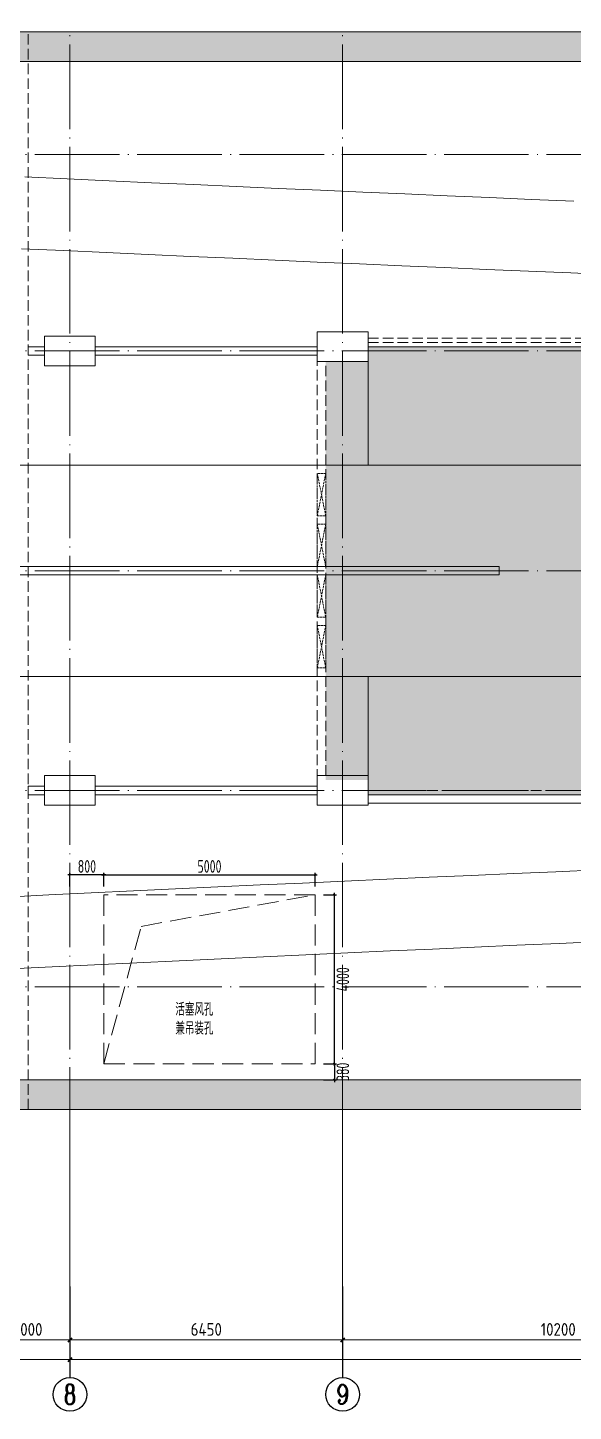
# Model space of a CAD drawing. Extents: x 4 to 13611208, y -605838 to 574722.
# Drawn here: x 13169947 to 13182854, y -28853 to 3890 of the extents above; entities that cross this region are included whole.
import ezdxf
from ezdxf.enums import TextEntityAlignment as Align

# ---------------------------------------------------------------- set-up
doc = ezdxf.new("R2010")
doc.units = 0
doc.header["$LTSCALE"] = 1000
doc.header["$MEASUREMENT"] = 0
doc.linetypes.add('DASH', pattern=[0.35, 0.25, -0.1])
doc.linetypes.add('DOTE', pattern=[2.42, 2, -0.2, 0.02, -0.2])
for name, color, linetype in [('AXIS', 3, 'Continuous'), ('AXIS_TEXT', 7, 'Continuous'), ('SDF-标注', 7, 'Continuous')]:
    doc.layers.add(name, color=color, linetype=linetype)
doc.layers.add('建筑底图', color=8, linetype='Continuous', lineweight=13)
doc.styles.add('67', font='gbenor.shx', dxfattribs={"width": 0.7, "bigfont": 'hztxt.shx'})
doc.styles.add('_TCH_AXIS', font='COMPLEX', dxfattribs={"bigfont": 'GBCBIG'})
doc.styles.add('COMPLEX', font='hztxt_e.shx', dxfattribs={"width": 0.6, "bigfont": 'HZTXT.shx'})
doc.styles.add('DIM_FONT', font='gbenor.shx', dxfattribs={"bigfont": 'gbcbig.shx'})
doc.styles.add('du', font='gbenor.shx', dxfattribs={"width": 0.8, "bigfont": 'hztxt.shx'})
doc.dimstyles.new('67', dxfattribs={"dimscale": 100, "dimtxt": 3, "dimasz": 0.5, "dimexe": 0.5, "dimexo": 2, "dimgap": 0.5, "dimtad": 2, "dimdec": 0, "dimrnd": 5, "dimzin": 0, "dimdsep": 46, "dimtxsty": 'du', "dimblk": 'ARCHTICK', "dimcen": 0, "dimdle": 0.5, "dimclrd": 256, "dimclre": 256, "dimclrt": 256, "dimazin": 0, "dimtfac": 1, "dimtdec": 0, "dimtix": 1, "dimtmove": 2, "dimatfit": 3, "dimfxl": 100, "dimtolj": 1, "dimtzin": 0, "dimlwd": -1, "dimlwe": -1, "dimarcsym": 0})
doc.dimstyles.new('_TCH_ARCH&&100', dxfattribs={"dimtxt": 300, "dimasz": 100, "dimexe": 100, "dimexo": 100, "dimgap": 100, "dimtad": 1, "dimdec": 0, "dimzin": 0, "dimdsep": 46, "dimtxsty": 'DIM_FONT', "dimblk": 'ARCHTICK', "dimcen": 0.09, "dimclrd": 3, "dimclre": 3, "dimclrt": 7, "dimaunit": 1, "dimazin": 2, "dimtfac": 1, "dimtdec": 0, "dimtix": 1, "dimtmove": 2, "dimatfit": 3, "dimfxl": 1, "dimtolj": 1, "dimtzin": 0, "dimlwd": 18, "dimlwe": 18, "dimarcsym": 0})

# ---------------------------------------------------------------- blocks, each defined once
blk = doc.blocks.new('_ArchTick')
at = {"color": 0, "linetype": 'ByBlock', "const_width": 0.4}
blk.add_lwpolyline([(-0.5, -0.5), (0.5, 0.5)], dxfattribs=at)
blk = doc.blocks.new('*D1373')
at = {"layer": 'AXIS', "color": 3, "lineweight": 18}
for p, q in [((13168947, -22465), (13168947, -27264)), ((13170947, -22465), (13170947, -27264)), ((13168947, -27164), (13170947, -27164))]:
    blk.add_line(p, q, dxfattribs=at)
at = {"layer": 'AXIS', "color": 3, "lineweight": 18, "xscale": 100, "yscale": 100, "zscale": 100, "rotation": 180}
blk.add_blockref('_ArchTick', (13168947, -27164), dxfattribs=at)
at = {"layer": 'AXIS', "color": 3, "lineweight": 18, "xscale": 100, "yscale": 100, "zscale": 100}
blk.add_blockref('_ArchTick', (13170947, -27164), dxfattribs=at)
at = {"layer": 'AXIS', "color": 7, "insert": (13169947, -26914), "char_height": 300, "attachment_point": 5, "style": 'DIM_FONT'}
blk.add_mtext('\\A1;2000', dxfattribs=at)
blk = doc.blocks.new('*D1372')
at = {"layer": 'AXIS', "color": 3, "lineweight": 18}
for p, q in [((13170947, -22465), (13170947, -27264)), ((13177397, -22465), (13177397, -27264)), ((13170947, -27164), (13177397, -27164))]:
    blk.add_line(p, q, dxfattribs=at)
at = {"layer": 'AXIS', "color": 3, "lineweight": 18, "xscale": 100, "yscale": 100, "zscale": 100, "rotation": 180}
blk.add_blockref('_ArchTick', (13170947, -27164), dxfattribs=at)
at = {"layer": 'AXIS', "color": 3, "lineweight": 18, "xscale": 100, "yscale": 100, "zscale": 100}
blk.add_blockref('_ArchTick', (13177397, -27164), dxfattribs=at)
at = {"layer": 'AXIS', "color": 7, "insert": (13174172, -26914), "char_height": 300, "attachment_point": 5, "style": 'DIM_FONT'}
blk.add_mtext('\\A1;6450', dxfattribs=at)
blk = doc.blocks.new('*D1363')
at = {"layer": 'AXIS', "color": 3, "lineweight": 18}
for p, q in [((13177397, -22465), (13177397, -27264)), ((13187597, -22465), (13187597, -27264)), ((13177397, -27164), (13187597, -27164))]:
    blk.add_line(p, q, dxfattribs=at)
at = {"layer": 'AXIS', "color": 3, "lineweight": 18, "xscale": 100, "yscale": 100, "zscale": 100, "rotation": 180}
blk.add_blockref('_ArchTick', (13177397, -27164), dxfattribs=at)
at = {"layer": 'AXIS', "color": 3, "lineweight": 18, "xscale": 100, "yscale": 100, "zscale": 100}
blk.add_blockref('_ArchTick', (13187597, -27164), dxfattribs=at)
at = {"layer": 'AXIS', "color": 7, "insert": (13182497, -26914), "char_height": 300, "attachment_point": 5, "style": 'DIM_FONT'}
blk.add_mtext('\\A1;10200', dxfattribs=at)
blk = doc.blocks.new('*D1364')
at = {"layer": 'AXIS', "color": 3, "lineweight": 18}
for p, q in [((13121697, -22465), (13121697, -27729)), ((13170947, -22465), (13170947, -27729)), ((13121697, -27629), (13170947, -27629))]:
    blk.add_line(p, q, dxfattribs=at)
at = {"layer": 'AXIS', "color": 3, "lineweight": 18, "xscale": 100, "yscale": 100, "zscale": 100, "rotation": 180}
blk.add_blockref('_ArchTick', (13121697, -27629), dxfattribs=at)
at = {"layer": 'AXIS', "color": 3, "lineweight": 18, "xscale": 100, "yscale": 100, "zscale": 100}
blk.add_blockref('_ArchTick', (13170947, -27629), dxfattribs=at)
at = {"layer": 'AXIS', "color": 7, "insert": (13146322, -27379), "char_height": 300, "attachment_point": 5, "style": 'DIM_FONT'}
blk.add_mtext('\\A1;49250', dxfattribs=at)
blk = doc.blocks.new('*D1348')
at = {"layer": 'AXIS', "color": 3, "lineweight": 18}
for p, q in [((13170947, -22465), (13170947, -27729)), ((13300397, -22465), (13300397, -27729)), ((13170947, -27629), (13300397, -27629))]:
    blk.add_line(p, q, dxfattribs=at)
at = {"layer": 'AXIS', "color": 3, "lineweight": 18, "xscale": 100, "yscale": 100, "zscale": 100, "rotation": 180}
blk.add_blockref('_ArchTick', (13170947, -27629), dxfattribs=at)
at = {"layer": 'AXIS', "color": 3, "lineweight": 18, "xscale": 100, "yscale": 100, "zscale": 100}
blk.add_blockref('_ArchTick', (13300397, -27629), dxfattribs=at)
at = {"layer": 'AXIS', "color": 7, "insert": (13235672, -27379), "char_height": 300, "attachment_point": 5, "style": 'DIM_FONT'}
blk.add_mtext('\\A1;129450', dxfattribs=at)
blk = doc.blocks.new('_FZH')
blk.add_lwpolyline([(-0.5, -0.5), (0.5, -0.5), (0.5, 0.5), (-0.5, 0.5)], close=True)
blk = doc.blocks.new('_AXISO')
blk.add_circle((0, 0), 0.5)
at = {"layer": 'AXIS_TEXT', "style": 'COMPLEX', "width": 1.041667}
blk.add_attdef('A', text='', height=0.56, dxfattribs=at).set_placement((-0.25, -0.28), (0.25, -0.28), align=Align.FIT)
blk = doc.blocks.new('*D1383')
at = {"layer": 'SDF-标注', "ltscale": 0.5, "transparency": 16777216}
for p, q in [((13171697, -16158), (13176797, -16158)), ((13171747, -16430), (13171747, -16108)), ((13176747, -16430), (13176747, -16108))]:
    blk.add_line(p, q, dxfattribs=at)
at = {"layer": 'SDF-标注', "ltscale": 0.5, "transparency": 16777216, "xscale": 50, "yscale": 50, "zscale": 50, "rotation": 180}
blk.add_blockref('_ArchTick', (13171747, -16158), dxfattribs=at)
at = {"layer": 'SDF-标注', "ltscale": 0.5, "transparency": 16777216, "xscale": 50, "yscale": 50, "zscale": 50}
blk.add_blockref('_ArchTick', (13176747, -16158), dxfattribs=at)
at = {"layer": 'SDF-标注', "ltscale": 0.5, "transparency": 16777216, "insert": (13174247, -15958), "char_height": 300, "attachment_point": 5, "style": 'du'}
blk.add_mtext('\\A1;5000', dxfattribs=at)
blk = doc.blocks.new('*D1384')
at = {"layer": 'SDF-标注', "ltscale": 0.5, "transparency": 16777216}
for p, q in [((13171797, -16158), (13170898, -16158)), ((13170948, -16430), (13170948, -16108)), ((13171747, -16430), (13171747, -16108))]:
    blk.add_line(p, q, dxfattribs=at)
at = {"layer": 'SDF-标注', "ltscale": 0.5, "transparency": 16777216, "xscale": 50, "yscale": 50, "zscale": 50, "rotation": 180}
blk.add_blockref('_ArchTick', (13170948, -16158), dxfattribs=at)
at = {"layer": 'SDF-标注', "ltscale": 0.5, "transparency": 16777216, "xscale": 50, "yscale": 50, "zscale": 50}
blk.add_blockref('_ArchTick', (13171747, -16158), dxfattribs=at)
at = {"layer": 'SDF-标注', "ltscale": 0.5, "transparency": 16777216, "insert": (13171348, -15958), "char_height": 300, "attachment_point": 5, "style": 'du'}
blk.add_mtext('\\A1;800', dxfattribs=at)
blk = doc.blocks.new('*D1385')
at = {"layer": 'SDF-标注', "ltscale": 0.5, "transparency": 16777216}
for p, q in [((13176947, -16630), (13177252, -16630)), ((13177202, -20680), (13177202, -16580)), ((13176947, -20630), (13177252, -20630))]:
    blk.add_line(p, q, dxfattribs=at)
at = {"layer": 'SDF-标注', "ltscale": 0.5, "transparency": 16777216, "xscale": 50, "yscale": 50, "zscale": 50}
for p, rotation in [((13177202, -16630), 90), ((13177202, -20630), 270)]:
    blk.add_blockref('_ArchTick', p, dxfattribs=dict(at, rotation=rotation))
at = {"layer": 'SDF-标注', "ltscale": 0.5, "transparency": 16777216, "insert": (13177402, -18630), "char_height": 300, "attachment_point": 5, "rotation": 90, "style": 'du'}
blk.add_mtext('\\A1;4000', dxfattribs=at)
blk = doc.blocks.new('*D1386')
at = {"layer": 'SDF-标注', "ltscale": 0.5, "transparency": 16777216}
for p, q in [((13177202, -20630), (13177202, -20580)), ((13176947, -20630), (13177252, -20630)), ((13177202, -20630), (13177202, -21010)), ((13176941, -21010), (13177252, -21010)), ((13177202, -21010), (13177202, -21060))]:
    blk.add_line(p, q, dxfattribs=at)
at = {"layer": 'SDF-标注', "ltscale": 0.5, "transparency": 16777216, "xscale": 50, "yscale": 50, "zscale": 50}
for p, rotation in [((13177202, -20630), 270), ((13177202, -21010), 90)]:
    blk.add_blockref('_ArchTick', p, dxfattribs=dict(at, rotation=rotation))
at = {"layer": 'SDF-标注', "ltscale": 0.5, "transparency": 16777216, "insert": (13177402, -20820), "char_height": 300, "attachment_point": 5, "rotation": 90, "style": 'du'}
blk.add_mtext('\\A1;380', dxfattribs=at)

msp = doc.modelspace()

# ---------------------------------------------------------------- hatches: boundary and pattern name
at = {"layer": '建筑底图'}
h = msp.add_hatch(dxfattribs=at)
h.set_pattern_fill('钢筋混凝土', color=8, scale=100, style=0)
h.set_pattern_definition([(45, (793255.26, 9e-08), (-176.7766953, 176.7766953), []), (50, (793255.26, 9e-08), (717.260183, -62.752135), [75, -825]), (355, (793255.26, 9e-08), (-138.751334, 752.192134), [60, -660]), (100.4514, (793315, -5.2), (578.50938, 689.439542), [63.74019, -701.14211]), (46.1842, (793255.26, 200), (1067.24105, -165.519014), [112.5, -1237.5]), (96.6356, (793344.2, 186.2), (934.662706, 974.11787), [95.61029, -1051.713]), (351.1842, (793255.3, 200), (934.661945, 974.1186), [90, -990]), (21, (793355.26, 150), (596.907052, -402.61889), [75, -825]), (326, (793355.26, 150), (243.31533, 725.150045), [60, -660]), (71.4514, (793405, 116.45), (840.22263, 322.530497), [63.74019, -701.14211]), (37.5, (793255.26, 9e-08), (12.1598553, 332.893854), [0, -652, 0, -670, 0, -662.5]), (7.5, (793255.26, 9e-08), (263.069537, 394.411712), [0, -382, 0, -637, 0, -252.5]), (327.5, (793032.26, 9e-08), (533.822436, -22.554872), [0, -250, 0, -780, 0, -1035]), (317.5, (792932.26, 9e-08), (583.18617, 100.104982), [0, -325, 0, -518, 0, -735])])
h.paths.add_polyline_path([(13122497.4, -13710.3), (13121697.4, -13710.3), (13121697.4, -15460.3), (13121787.4, -17303.4), (13122586.5, -17265.7), (13122497.4, -15440.7)])
h.paths.add_polyline_path([(13121697.4, -4210.3), (13122497.4, -4210.3), (13122497.4, -2478.9), (13122573.5, -843.5), (13121774.4, -806.3), (13121697.4, -2460.3)])
h.paths.add_polyline_path([(13168947.4, -21010.3), (13168947.4, -21710.3), (13207597.4, -21710.3), (13207597.4, -20160.3), (13281197.4, -20160.3), (13281197.4, -19460.3), (13206897.4, -19460.3), (13206897.4, -21010.3)])
h.paths.add_polyline_path([(13168947.4, 3789.7), (13168947.4, 3089.7), (13206897.4, 3089.7), (13206897.4, 1539.7), (13281197.4, 1539.7), (13281197.4, 2239.7), (13207597.4, 2239.7), (13207597.4, 3789.7)])
h.paths.add_polyline_path([(13473697.4, -4551.4), (13472897.4, -4551.4), (13472897.4, -13160.3), (13473697.4, -13160.3)])
h.paths.add_polyline_path([(13473697.4, 2261.9), (13472897.4, 2261.9), (13472897.4, 2248.6), (13473697.4, 2248.6)])
h.paths.add_polyline_path([(13354022.4, 889.7), (13354022.4, 1039.7), (13354172.4, 1039.7), (13354172.4, 889.7), (13376672.4, 889.7), (13376672.4, 1039.7), (13376822.4, 1039.7), (13376822.4, 889.7), (13398547.4, 889.7), (13398547.4, 1039.7), (13398697.4, 1039.7), (13398697.4, 889.7), (13422497.4, 889.7), (13422497.4, 1089.7), (13453297.4, 1089.7), (13453297.4, 1789.7), (13421797.4, 1789.7), (13421797.4, 1589.7), (13349146.3, 1589.7), (13349146.3, 889.7)])
h.paths.add_polyline_path([(13332922.4, 889.7), (13332922.4, 1039.7), (13333072.4, 1039.7), (13333072.4, 889.7), (13349146.3, 889.7), (13349146.3, 1589.7), (13311597.4, 1589.7), (13311597.4, 889.7)])
h.paths.add_polyline_path([(13332922.4, -18960.3), (13332922.4, -18810.3), (13311597.4, -18810.3), (13311597.4, -19510.3), (13349146.3, -19510.3), (13349146.3, -18810.3), (13333072.4, -18810.3), (13333072.4, -18960.3)])
h.paths.add_polyline_path([(13376672.4, -18960.3), (13376672.4, -18810.3), (13354172.4, -18810.3), (13354172.4, -18960.3), (13354022.4, -18960.3), (13354022.4, -18810.3), (13349146.3, -18810.3), (13349146.3, -19510.3), (13438197.4, -19510.3), (13438197.4, -19710.3), (13453297.4, -19710.3), (13453297.4, -19010.3), (13438897.4, -19010.3), (13438897.4, -18810.3), (13436422.6, -18810.3), (13436422.6, -18960.3), (13436272.6, -18960.3), (13436272.6, -18810.3), (13433472, -18810.3), (13433472, -18960.3), (13433322, -18960.3), (13433322, -18810.3), (13430973.4, -18810.3), (13430973.4, -18960.3), (13430823.4, -18960.3), (13430823.4, -18810.3), (13420572.4, -18810.3), (13420572.4, -18960.3), (13420422.4, -18960.3), (13420422.4, -18810.3), (13376822.4, -18810.3), (13376822.4, -18960.3)])
h = msp.add_hatch(dxfattribs=at)
h.set_pattern_fill('HEX', color=8, scale=200, angle=90, style=0)
h.set_pattern_definition([(90, (793255.26, 9e-08), (-329.9556, 2e-14), [190.5, -381]), (210, (793255.26, 9e-08), (164.9778, -285.749932), [190.5, -381]), (150, (793255.26, 190.5), (-164.9778, -285.749932), [190.5, -381])])
h.paths.add_polyline_path([(13215197.4, -8260.3), (13215197.4, -12260.3), (13211197.4, -12260.3), (13211197.4, -8260.3)], flags=16)
h.paths.add_polyline_path([(13185097.1, -3760.3), (13186997.4, -3760.3), (13186997.4, -3660.3), (13177997.4, -3660.3), (13177997.4, -4010.3), (13176997.4, -4010.3), (13176997.4, -13910.3), (13177997.4, -13910.3), (13177997.4, -14260.3), (13186997.4, -14260.3), (13186997.4, -13910.3), (13188097.4, -13910.3), (13188097.4, -13960.3), (13196847.4, -13960.3), (13196847.4, -13710.3), (13198097.4, -13710.3), (13198097.4, -13960.3), (13206347.4, -13960.3), (13206347.4, -13710.3), (13207497.4, -13710.3), (13207497.4, -13960.3), (13214797.4, -13960.3), (13214797.6, -13710.3), (13215997.4, -13710.3), (13215997.4, -13960.3), (13221897.4, -13960.3), (13221897.4, -13710.3), (13223097.4, -13710.3), (13223097.4, -13960.3), (13230197.4, -13960.3), (13230197.4, -13910.3), (13230197.4, -4010.3), (13230197.4, -3960.3), (13223097.4, -3960.3), (13223097.4, -4210.3), (13221897.4, -4210.3), (13221897.4, -3960.3), (13215997.4, -3960.3), (13215997.4, -4210.3), (13214797.4, -4210.3), (13214797.4, -3960.3), (13208297.4, -3960.3), (13208297.4, -4210.3), (13207097.4, -4210.3), (13207097.4, -3860.3), (13198097.4, -3860.3), (13198097.4, -4210.3), (13196897.4, -4210.3), (13196897.4, -3960.3), (13192997.4, -3960.3), (13192997.4, -6710.3), (13185097.1, -6710.3)])
h = msp.add_hatch(dxfattribs=at)
h.set_pattern_fill('HEX', color=8, scale=200, angle=90, style=0)
h.set_pattern_definition([(90, (793255.26, 9e-08), (-329.9556, 2e-14), [190.5, -381]), (210, (793255.26, 9e-08), (164.9778, -285.749932), [190.5, -381]), (150, (793255.26, 190.5), (-164.9778, -285.749932), [190.5, -381])])
h.paths.add_polyline_path([(13215197.4, -8260.3), (13215197.4, -12260.3), (13211197.4, -12260.3), (13211197.4, -8260.3)], flags=16)
h.paths.add_polyline_path([(13185097.4, -3760.3), (13186997.4, -3760.3), (13186997.4, -3660.3), (13177997.4, -3660.3), (13177997.4, -4010.3), (13176997.4, -4010.3), (13176997.4, -13910.3), (13177997.4, -13910.3), (13177997.4, -14260.3), (13186997.4, -14260.3), (13186997.4, -13910.3), (13188097.4, -13910.3), (13188097.4, -13960.3), (13196847.4, -13960.3), (13196847.4, -13710.3), (13198097.4, -13710.3), (13198097.4, -13960.3), (13206347.4, -13960.3), (13206347.4, -13710.3), (13207497.4, -13710.3), (13207497.4, -13960.3), (13214797.4, -13960.3), (13214797.6, -13710.3), (13215997.4, -13710.3), (13215997.4, -13960.3), (13221897.4, -13960.3), (13221897.4, -13710.3), (13223097.4, -13710.3), (13223097.4, -13960.3), (13230197.4, -13960.3), (13230197.4, -13910.3), (13230197.4, -4010.3), (13230197.4, -3960.3), (13223097.4, -3960.3), (13223097.4, -4210.3), (13221897.4, -4210.3), (13221897.4, -3960.3), (13215997.4, -3960.3), (13215997.4, -4210.3), (13214797.4, -4210.3), (13214797.4, -3960.3), (13208297.4, -3960.3), (13208297.4, -4210.3), (13207097.4, -4210.3), (13207097.4, -3860.3), (13198097.4, -3860.3), (13198097.4, -4210.3), (13196897.4, -4210.3), (13196897.4, -3960.3), (13192997.4, -3960.3), (13192997.4, -6460.3), (13185097.4, -6460.3)])

# ---------------------------------------------------------------- linework, layer by layer
at = {"layer": 'AXIS'}
for p, q in [((13170947.4, -25898), (13170947.4, -28052.5)), ((13177397.4, -25898), (13177397.4, -28052.5))]:
    msp.add_line(p, q, dxfattribs=at)
at = {"layer": '建筑底图', "color": 8}
for p, q in [((13207597.4, 3789.7), (13168947.4, 3789.7)), ((13206897.4, 3089.7), (13167747.4, 3089.7)), ((13169957.4, -3660.3), (13170347.4, -3660.3)), ((13169957.4, -3660.3), (13169957.4, -3860.3)), ((13169957.4, -3860.3), (13170347.4, -3860.3)), ((13171547.4, -3660.3), (13176797.4, -3660.3)), ((13171547.4, -3860.3), (13176797.4, -3860.3)), ((13177997.4, -3660.3), (13186997.4, -3660.3)), ((13181097.4, -8860.3), (13181097.4, -9060.3)), ((13169957.4, -14060.3), (13170347.4, -14060.3)), ((13169957.4, -14060.3), (13169957.4, -14260.3)), ((13171547.4, -14060.3), (13176797.4, -14060.3)), ((13169957.4, -14260.3), (13170347.4, -14260.3)), ((13171547.4, -14260.3), (13176797.4, -14260.3)), ((13177997.4, -14260.3), (13186997.4, -14260.3)), ((13177997.4, -14460.3), (13186997.4, -14460.3)), ((13206897.4, -21010.3), (13167747.4, -21010.3)), ((13207597.4, -21710.3), (13168947.4, -21710.3))]:
    msp.add_line(p, q, dxfattribs=at)
at = {"layer": '建筑底图', "color": 8, "linetype": 'DASH'}
for p, q in [((13169957.4, -21710.3), (13169957.4, 3789.7)), ((13177997.4, -3460.3), (13186997.4, -3460.3)), ((13176797.4, -13910.3), (13176797.4, -4010.3)), ((13176997.4, -13810.3), (13176997.4, -4010.3))]:
    msp.add_line(p, q, dxfattribs=at)
at = {"layer": '建筑底图', "color": 8, "linetype": 'DOTE'}
for p, q in [((13170947.4, -22710.3), (13170947.4, 3889.7)), ((13177397.4, -22710.3), (13177397.4, 3889.7)), ((13119297.4, 889.7), (13332922.4, 889.7)), ((13119297.4, -3760.3), (13232280.9, -3760.3)), ((13119297.4, -8960.3), (13476260, -8960.3)), ((13119297.4, -14160.3), (13232280.9, -14160.3)), ((13119297.4, -18810.3), (13332922.4, -18810.3))]:
    msp.add_line(p, q, dxfattribs=at)
at = {"layer": '建筑底图', "color": 8, "linetype": 'DASH', "ltscale": 0.2}
for p, q in [((13176997.4, -7660.3), (13176797.4, -6660.3)), ((13176797.4, -7660.3), (13176997.4, -6660.3)), ((13176997.4, -8860.3), (13176797.4, -7860.3)), ((13176797.4, -8860.3), (13176997.4, -7860.3)), ((13176997.4, -10060.3), (13176797.4, -9060.3)), ((13176797.4, -10060.3), (13176997.4, -9060.3)), ((13176997.4, -11260.3), (13176797.4, -10260.3)), ((13176797.4, -11260.3), (13176997.4, -10260.3))]:
    msp.add_line(p, q, dxfattribs=at)
at = {"layer": '建筑底图', "color": 8, "ltscale": 0.1}
for p, q in [((13119770.1, -8860.3), (13181097.4, -8860.3)), ((13119770.1, -9060.3), (13181097.4, -9060.3))]:
    msp.add_line(p, q, dxfattribs=at)
at = {"layer": '建筑底图', "color": 8, "ltscale": 0.1, "flags": 128}
for points in [[(13169880.2, 358.3), (13170879.2, 312.4), (13171878.1, 266.7), (13172877.1, 221.1), (13173876.1, 175.9), (13174875, 130.9), (13175874.1, 86.2), (13176873.1, 41.9), (13177872.1, -2.1), (13178871.1, -45.7), (13179870.2, -88.9), (13180869.3, -131.6), (13181868.4, -173.9), (13182867.5, -215.7)], [(13169531.2, -18379.8), (13170530.1, -18331.8), (13171528.9, -18284.1), (13172527.8, -18236.5), (13173526.7, -18189.3), (13174525.6, -18142.4), (13175524.5, -18095.8), (13176523.4, -18049.5), (13177522.4, -18003.7), (13178521.3, -17958.3), (13179520.3, -17913.3), (13180519.3, -17868.7), (13181518.4, -17824.7), (13182517.4, -17781.2), (13183516.5, -17738.3)]]:
    msp.add_lwpolyline(points, dxfattribs=at)
at = {"layer": '建筑底图', "color": 8}
for points in [[(13169802, -1339.9), (13170801.2, -1385.8), (13171800.5, -1431.6), (13172799.9, -1477.1), (13173799.3, -1522.4), (13174798.7, -1567.4), (13175798.3, -1612.1), (13176797.8, -1656.5), (13177797.5, -1700.5), (13178797.2, -1744.1), (13179797, -1787.3), (13180796.8, -1830.1), (13181796.7, -1872.4), (13182796.7, -1914.2), (13183796.7, -1955.4)], [(13169449.5, -16681.8), (13170448.7, -16633.8), (13171447.9, -16586), (13172447.2, -16538.5), (13173446.5, -16491.2), (13174446, -16444.2), (13175445.4, -16397.6), (13176445, -16351.4), (13177444.6, -16305.5), (13178444.3, -16260), (13179444, -16215), (13180443.8, -16170.4), (13181443.7, -16126.4), (13182443.6, -16082.8), (13183443.7, -16039.9), (13184443.8, -15997.5), (13185443.9, -15955.7), (13186444.2, -15914.5), (13187444.5, -15874.1), (13188444.9, -15834.3), (13189445.3, -15795.2), (13190445.9, -15756.9), (13191446.5, -15719.3), (13192447.2, -15682.6)]]:
    msp.add_lwpolyline(points, dxfattribs=at)
at = {"layer": '建筑底图', "color": 8, "linetype": 'DASH'}
msp.add_lwpolyline([(13207097.4, -14060.3), (13198097.4, -14060.3), (13198097.4, -13710.3), (13196897.4, -13710.3), (13196897.4, -14060.3), (13188597.4, -14060.3), (13188597.4, -13810.3), (13186997.4, -13810.3), (13186997.4, -14160.3), (13177997.4, -14160.3), (13177997.4, -13810.3), (13176997.4, -13810.3), (13176997.4, -4010.3), (13177997.4, -4010.3), (13177997.4, -3560.3), (13186997.4, -3560.3), (13186997.4, -4110.3), (13188597.4, -4110.3), (13188597.4, -3860.3), (13196897.4, -3860.3), (13196897.4, -4210.3), (13198097.4, -4210.3), (13198097.4, -3860.3), (13207097.4, -3860.3)], dxfattribs=at)
at = {"layer": '建筑底图', "color": 8}
for points in [[(13177997.4, -3660.3), (13185097.4, -3660.3), (13185097.4, -6460.3), (13177997.4, -6460.3)], [(13177997.4, -11460.3), (13186997.4, -11460.3), (13186997.4, -14260.3), (13177997.4, -14260.3)]]:
    msp.add_lwpolyline(points, close=True, dxfattribs=at)
at = {"layer": '建筑底图', "color": 8, "ltscale": 0.1}
for points in [[(13119797.4, -6460.3), (13235997.4, -6460.3)], [(13119797.4, -11460.3), (13235997.4, -11460.3)]]:
    msp.add_lwpolyline(points, dxfattribs=at)
at = {"layer": '建筑底图', "color": 8, "linetype": 'DASH', "ltscale": 0.2}
for points in [[(13176797.4, -6660.3), (13176797.4, -7660.3), (13176997.4, -7660.3), (13176997.4, -6660.3)], [(13176797.4, -7860.3), (13176797.4, -8860.3), (13176997.4, -8860.3), (13176997.4, -7860.3)], [(13176797.4, -9060.3), (13176797.4, -10060.3), (13176997.4, -10060.3), (13176997.4, -9060.3)], [(13176797.4, -10260.3), (13176797.4, -11260.3), (13176997.4, -11260.3), (13176997.4, -10260.3)]]:
    msp.add_lwpolyline(points, close=True, dxfattribs=at)
at = {"layer": '建筑底图', "color": 8, "linetype": 'DASH', "ltscale": 2}
for points in [[(13176747.4, -16630.3), (13171747.4, -16630.3), (13171747.4, -20630.3), (13176747.4, -20630.3)], [(13171747.4, -20630.3), (13172631.3, -17376), (13176747.4, -16630.3), (13171747.4, -16630.3)]]:
    msp.add_lwpolyline(points, close=True, dxfattribs=at)

# ---------------------------------------------------------------- block references
at = {"layer": 'AXIS'}
ref = msp.add_blockref('_AXISO', (13170947.4, -28452.5), dxfattribs=dict(at, xscale=800, yscale=800, zscale=2400))
ref.add_attrib('A', '8', dxfattribs={"layer": 'AXIS_TEXT', "height": 465.9, "style": '_TCH_AXIS'}).set_placement((13170792.1, -28685.5), (13171102.7, -28685.5), align=Align.FIT)
ref = msp.add_blockref('_AXISO', (13177397.4, -28452.5), dxfattribs=dict(at, xscale=800, yscale=800, zscale=2400))
ref.add_attrib('A', '9', dxfattribs={"layer": 'AXIS_TEXT', "height": 465.9, "style": '_TCH_AXIS'}).set_placement((13177242.1, -28685.5), (13177552.7, -28685.5), align=Align.FIT)
at = {"layer": '建筑底图', "color": 8, "lineweight": 30, "xscale": 1200, "yscale": 700, "zscale": 700, "rotation": 180}
for p in [(13170947.4, -3760.3), (13177397.4, -3660.3), (13170947.4, -14160.3), (13177397.4, -14160.3)]:
    msp.add_blockref('_FZH', p, dxfattribs=at)

# ---------------------------------------------------------------- texts
at = {"layer": 'SDF-标注', "ltscale": 0.5, "style": '67', "width": 0.75}
for s, p in [('活塞风孔', (13173440.4, -19489.7)), ('兼吊装孔', (13173440.4, -19938))]:
    msp.add_text(s, height=300, dxfattribs=at).set_placement(p)

# ---------------------------------------------------------------- dimensions: what is measured, and where the dimension line sits
at = {"layer": 'AXIS'}
for p1, p2, distance, picture, middle in [((13121697.4, -22365.2), (13170947.4, -22365.2), -5263.8, '*D1364', (13146322.4, -27379)), ((13168947.4, -22365.2), (13170947.4, -22365.2), -4799.2, '*D1373', (13169947.4, -26914.5)), ((13170947.4, -22365.2), (13177397.4, -22365.2), -4799.2, '*D1372', (13174172.4, -26914.5)), ((13170947.4, -22365.2), (13300397.4, -22365.2), -5263.8, '*D1348', (13235672.4, -27379)), ((13177397.4, -22365.2), (13187597.4, -22365.2), -4799.2, '*D1363', (13182497.4, -26914.5))]:
    dim = msp.add_aligned_dim(p1=p1, p2=p2, distance=distance, dimstyle='_TCH_ARCH&&100', dxfattribs=at)
    dim.commit()
    dim.dimension.update_dxf_attribs({"geometry": picture, "text_midpoint": middle})
at = {"layer": 'SDF-标注', "ltscale": 0.5}
for base, p2, picture, middle in [((13170948.3, -16157.5), (13170948.3, -16630.3), '*D1384', (13171347.8, -15957.5)), ((13176747.4, -16157.5), (13176747.4, -16630.3), '*D1383', (13174247.4, -15957.5))]:
    dim = msp.add_linear_dim(base=base, p1=(13171747.4, -16630.3), p2=p2, dimstyle='67', dxfattribs=at)
    dim.commit()
    dim.dimension.update_dxf_attribs({"geometry": picture, "text_midpoint": middle})
for base, p2, picture, middle in [((13177201.5, -16630.3), (13176747.4, -16630.3), '*D1385', (13177401.5, -18630.3)), ((13177201.5, -21010.3), (13176741, -21010.3), '*D1386', (13177401.5, -20820.3))]:
    dim = msp.add_linear_dim(base=base, p1=(13176747.4, -20630.3), p2=p2, angle=90, dimstyle='67', dxfattribs=at)
    dim.commit()
    dim.dimension.update_dxf_attribs({"geometry": picture, "text_midpoint": middle})

doc.saveas('drawing.dxf')
